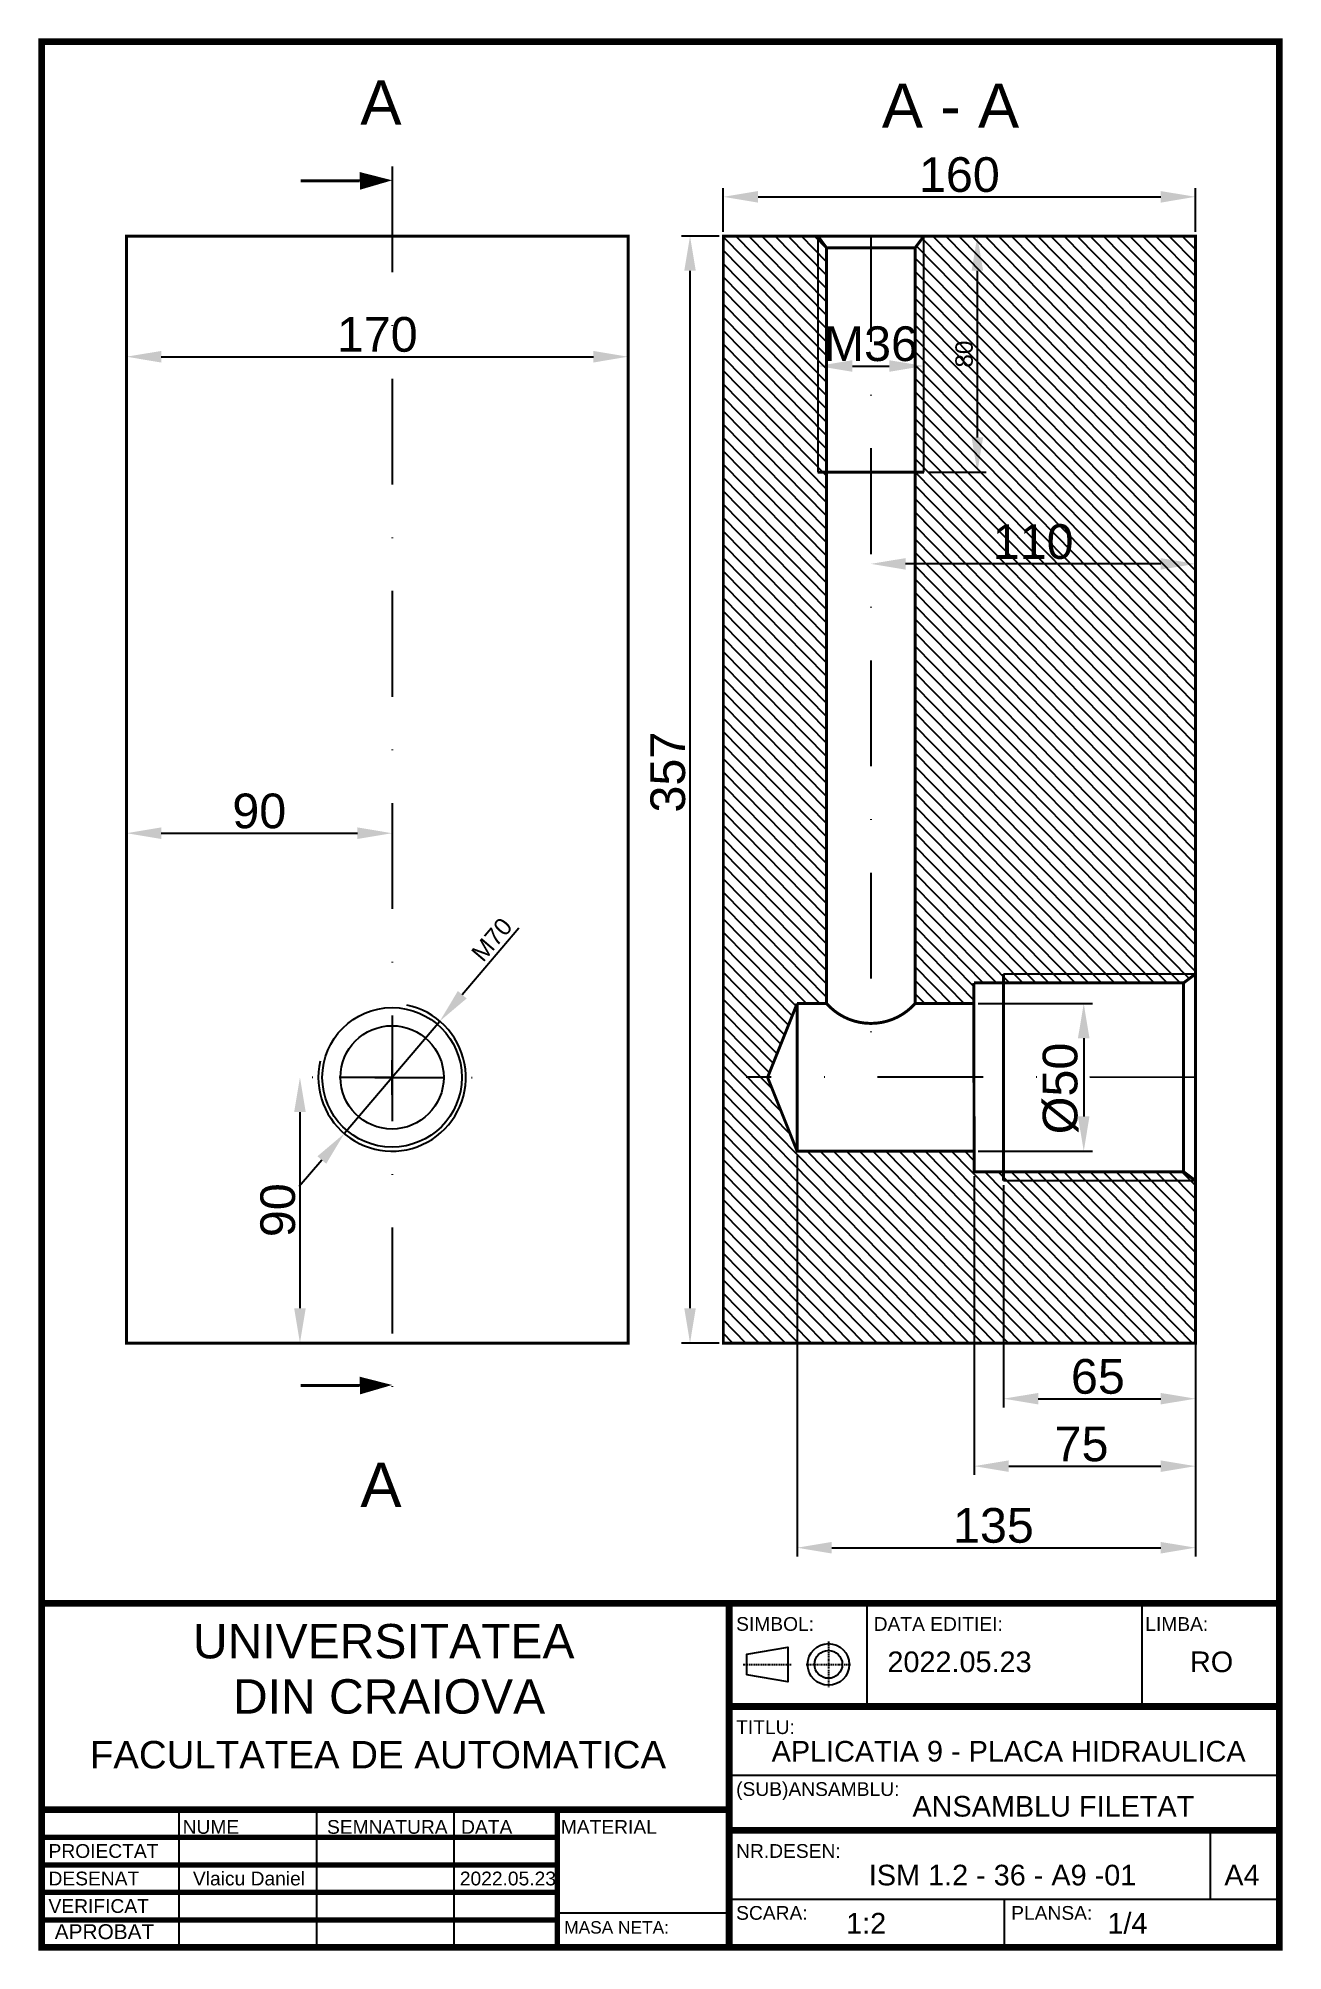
# Model space of a CAD drawing. Header units: millimetres. Extents: x 778 to 958, y 223 to 498.
import ezdxf

# ---------------------------------------------------------------- set-up
doc = ezdxf.new("R2010")
doc.units = ezdxf.units.MM
doc.header["$LTSCALE"] = 0.3
doc.linetypes.add('ACAD_ISO04W100', pattern=[30, 24, -3, 0, -3])
doc.linetypes.add('DASHDOT', pattern=[25.4, 12.7, -6.35, 0, -6.35])
doc.styles.get("Standard").update_dxf_attribs({"font": 'arial.ttf'})
doc.styles.add('style1', font='arial.ttf')
doc.dimstyles.new('ISO-25', dxfattribs={"dimtxt": 2.5, "dimasz": 2.5, "dimexe": 1.25, "dimexo": 0.625, "dimtad": 1, "dimtxsty": 'Standard', "dimcen": 2.5, "dimadec": 0, "dimazin": 0, "dimtfac": 1, "dimtmove": 0, "dimatfit": 3, "dimfxl": 1, "dimarcsym": 0})

# ---------------------------------------------------------------- blocks, each defined once
blk = doc.blocks.new('*D12')
at = {"color": 0, "lineweight": -2, "ltscale": 0.5, "transparency": 16777216}
for p, q in [((876.57, 469.78), (871.14, 469.78)), ((872.39, 315.28), (872.39, 464.78)), ((876.57, 310.28), (871.14, 310.28))]:
    blk.add_line(p, q, dxfattribs=at)
at = {"color": 0, "ltscale": 0.5, "transparency": 16777216}
for points in [[(871.56, 464.78), (873.22, 464.78), (872.39, 469.78)], [(871.56, 315.28), (873.22, 315.28), (872.39, 310.28)]]:
    blk.add_solid(points, dxfattribs=at)
at = {"layer": 'Defpoints', "color": 0, "ltscale": 0.5, "transparency": 16777216}
for p in [(872.39, 469.78), (877.19, 469.78), (877.19, 310.28)]:
    blk.add_point(p, dxfattribs=at)
at = {"ltscale": 0.5, "transparency": 16777216, "insert": (869.21, 392.54), "char_height": 5, "attachment_point": 5, "rotation": 90}
blk.add_mtext('357', dxfattribs=at)
blk = doc.blocks.new('*D13')
at = {"color": 0, "lineweight": -2, "ltscale": 0.5, "transparency": 16777216}
for p, q in [((877.19, 470.41), (877.19, 476.69)), ((882.19, 475.44), (940.25, 475.44)), ((945.25, 470.41), (945.25, 476.69))]:
    blk.add_line(p, q, dxfattribs=at)
at = {"color": 0, "ltscale": 0.5, "transparency": 16777216}
for points in [[(882.19, 476.27), (882.19, 474.6), (877.19, 475.44)], [(940.25, 476.27), (940.25, 474.6), (945.25, 475.44)]]:
    blk.add_solid(points, dxfattribs=at)
at = {"layer": 'Defpoints', "color": 0, "ltscale": 0.5, "transparency": 16777216}
for p in [(945.25, 475.44), (877.19, 469.78), (945.25, 469.78)]:
    blk.add_point(p, dxfattribs=at)
at = {"color": 0, "ltscale": 0.5, "transparency": 16777216, "insert": (911.22, 478.61), "char_height": 5, "attachment_point": 5}
blk.add_mtext('160', dxfattribs=at)
blk = doc.blocks.new('*D14')
at = {"color": 0, "lineweight": -2, "ltscale": 0.5, "transparency": 16777216}
for p, q in [((945.25, 469.16), (945.25, 421.3)), ((940.25, 422.55), (903.46, 422.55))]:
    blk.add_line(p, q, dxfattribs=at)
at = {"color": 0, "ltscale": 0.5, "transparency": 16777216}
for points in [[(903.46, 423.38), (903.46, 421.72), (898.46, 422.55)], [(940.25, 423.38), (940.25, 421.72), (945.25, 422.55)]]:
    blk.add_solid(points, dxfattribs=at)
at = {"layer": 'Defpoints', "color": 0, "ltscale": 0.5, "transparency": 16777216}
for p in [(898.46, 469.78), (945.25, 469.78), (898.46, 422.55)]:
    blk.add_point(p, dxfattribs=at)
at = {"color": 0, "ltscale": 0.5, "transparency": 16777216, "insert": (921.85, 425.73), "char_height": 5, "attachment_point": 5}
blk.add_mtext('110', dxfattribs=at)
blk = doc.blocks.new('*D15')
at = {"color": 0, "lineweight": -2, "ltscale": 0.5, "transparency": 16777216}
for p, q in [((913.93, 359.19), (930.4, 359.19)), ((929.15, 354.19), (929.15, 342.93)), ((913.93, 337.93), (930.4, 337.93))]:
    blk.add_line(p, q, dxfattribs=at)
at = {"color": 0, "ltscale": 0.5, "transparency": 16777216}
for points in [[(928.31, 354.19), (929.98, 354.19), (929.15, 359.19)], [(928.31, 342.93), (929.98, 342.93), (929.15, 337.93)]]:
    blk.add_solid(points, dxfattribs=at)
at = {"layer": 'Defpoints', "color": 0, "ltscale": 0.5, "transparency": 16777216}
for p in [(913.31, 359.19), (913.31, 337.93), (929.15, 337.93)]:
    blk.add_point(p, dxfattribs=at)
at = {"color": 0, "ltscale": 0.5, "transparency": 16777216, "insert": (925.83, 346.96), "char_height": 5, "attachment_point": 5, "rotation": 90}
blk.add_mtext('Ø50', dxfattribs=at)
blk = doc.blocks.new('*D16')
at = {"color": 0, "lineweight": -2, "ltscale": 0.5, "transparency": 16777216}
for p, q in [((917.6, 333.05), (917.6, 301.01)), ((945.25, 333.05), (945.25, 301.01)), ((922.6, 302.26), (940.25, 302.26))]:
    blk.add_line(p, q, dxfattribs=at)
at = {"color": 0, "ltscale": 0.5, "transparency": 16777216}
for points in [[(922.6, 303.09), (922.6, 301.43), (917.6, 302.26)], [(940.25, 303.09), (940.25, 301.43), (945.25, 302.26)]]:
    blk.add_solid(points, dxfattribs=at)
at = {"layer": 'Defpoints', "color": 0, "ltscale": 0.5, "transparency": 16777216}
for p in [(917.6, 333.67), (945.25, 333.67), (945.25, 302.26)]:
    blk.add_point(p, dxfattribs=at)
at = {"color": 0, "ltscale": 0.5, "transparency": 16777216, "insert": (931.19, 305.44), "char_height": 5, "attachment_point": 5}
blk.add_mtext('65', dxfattribs=at)
blk = doc.blocks.new('*D17')
at = {"color": 0, "lineweight": -2, "ltscale": 0.5, "transparency": 16777216}
for p, q in [((913.35, 334.32), (913.35, 291.29)), ((945.25, 334.32), (945.25, 291.29)), ((918.35, 292.54), (940.25, 292.54))]:
    blk.add_line(p, q, dxfattribs=at)
at = {"color": 0, "ltscale": 0.5, "transparency": 16777216}
for points in [[(918.35, 293.37), (918.35, 291.71), (913.35, 292.54)], [(940.25, 293.37), (940.25, 291.71), (945.25, 292.54)]]:
    blk.add_solid(points, dxfattribs=at)
at = {"layer": 'Defpoints', "color": 0, "ltscale": 0.5, "transparency": 16777216}
for p in [(913.35, 334.95), (945.25, 334.95), (945.25, 292.54)]:
    blk.add_point(p, dxfattribs=at)
at = {"color": 0, "ltscale": 0.5, "transparency": 16777216, "insert": (928.84, 295.71), "char_height": 5, "attachment_point": 5}
blk.add_mtext('75', dxfattribs=at)
blk = doc.blocks.new('*D18')
at = {"color": 0, "lineweight": -2, "ltscale": 0.5, "transparency": 16777216}
for p, q in [((887.82, 337.3), (887.82, 279.54)), ((945.25, 337.3), (945.25, 279.54)), ((892.82, 280.79), (940.25, 280.79))]:
    blk.add_line(p, q, dxfattribs=at)
at = {"color": 0, "ltscale": 0.5, "transparency": 16777216}
for points in [[(892.82, 281.62), (892.82, 279.95), (887.82, 280.79)], [(940.25, 281.62), (940.25, 279.95), (945.25, 280.79)]]:
    blk.add_solid(points, dxfattribs=at)
at = {"layer": 'Defpoints', "color": 0, "ltscale": 0.5, "transparency": 16777216}
for p in [(887.82, 337.93), (945.25, 337.93), (945.25, 280.79)]:
    blk.add_point(p, dxfattribs=at)
at = {"color": 0, "ltscale": 0.5, "transparency": 16777216, "insert": (916.13, 283.97), "char_height": 5, "attachment_point": 5}
blk.add_mtext('135', dxfattribs=at)
blk = doc.blocks.new('*D19')
at = {"color": 0, "lineweight": -2, "ltscale": 0.5, "transparency": 16777216}
blk.add_line((895.8, 451.06), (901.11, 451.06), dxfattribs=at)
at = {"color": 0, "ltscale": 0.5, "transparency": 16777216}
for points in [[(895.8, 451.9), (895.8, 450.23), (890.8, 451.06)], [(901.11, 451.9), (901.11, 450.23), (906.11, 451.06)]]:
    blk.add_solid(points, dxfattribs=at)
at = {"layer": 'Defpoints', "color": 0, "ltscale": 0.5, "transparency": 16777216}
for p in [(890.8, 469.78), (906.11, 469.78), (906.11, 451.06)]:
    blk.add_point(p, dxfattribs=at)
at = {"color": 0, "ltscale": 0.5, "transparency": 16777216, "insert": (898.46, 454.24), "char_height": 5, "attachment_point": 5}
blk.add_mtext('M36', dxfattribs=at)
blk = doc.blocks.new('*D20')
at = {"color": 0, "lineweight": -2, "ltscale": 0.5, "transparency": 16777216}
for p, q in [((791.15, 469.16), (791.15, 451.15)), ((863.45, 469.16), (863.45, 451.15)), ((796.15, 452.4), (858.45, 452.4))]:
    blk.add_line(p, q, dxfattribs=at)
at = {"color": 0, "ltscale": 0.5, "transparency": 16777216}
for points in [[(796.15, 453.23), (796.15, 451.56), (791.15, 452.4)], [(858.45, 453.23), (858.45, 451.56), (863.45, 452.4)]]:
    blk.add_solid(points, dxfattribs=at)
at = {"layer": 'Defpoints', "color": 0, "ltscale": 0.5, "transparency": 16777216}
for p in [(791.15, 469.78), (863.45, 469.78), (863.45, 452.4)]:
    blk.add_point(p, dxfattribs=at)
at = {"color": 0, "ltscale": 0.5, "transparency": 16777216, "insert": (827.3, 455.58), "char_height": 5, "attachment_point": 5}
blk.add_mtext('170', dxfattribs=at)
blk = doc.blocks.new('*D21')
at = {"color": 0, "lineweight": -2, "ltscale": 0.5, "transparency": 16777216}
blk.add_line((796.15, 383.74), (824.43, 383.74), dxfattribs=at)
at = {"color": 0, "ltscale": 0.5, "transparency": 16777216}
for points in [[(796.15, 384.58), (796.15, 382.91), (791.15, 383.74)], [(824.43, 384.58), (824.43, 382.91), (829.43, 383.74)]]:
    blk.add_solid(points, dxfattribs=at)
at = {"layer": 'Defpoints', "color": 0, "ltscale": 0.5, "transparency": 16777216}
for p in [(829.43, 383.74), (791.15, 310.28), (829.43, 310.28)]:
    blk.add_point(p, dxfattribs=at)
at = {"color": 0, "ltscale": 0.5, "transparency": 16777216, "insert": (810.29, 386.92), "char_height": 5, "attachment_point": 5}
blk.add_mtext('90', dxfattribs=at)
blk = doc.blocks.new('*D22')
at = {"color": 0, "lineweight": -2, "ltscale": 0.5, "transparency": 16777216}
for p, q in [((816.15, 343.56), (816.15, 315.28)), ((815.17, 310.28), (817.4, 310.28))]:
    blk.add_line(p, q, dxfattribs=at)
at = {"color": 0, "ltscale": 0.5, "transparency": 16777216}
for points in [[(815.32, 343.56), (816.99, 343.56), (816.15, 348.56)], [(815.32, 315.28), (816.99, 315.28), (816.15, 310.28)]]:
    blk.add_solid(points, dxfattribs=at)
at = {"layer": 'Defpoints', "color": 0, "ltscale": 0.5, "transparency": 16777216}
for p in [(814.54, 348.56), (814.54, 310.28), (816.15, 310.28)]:
    blk.add_point(p, dxfattribs=at)
at = {"color": 0, "ltscale": 0.5, "transparency": 16777216, "insert": (812.98, 329.42), "char_height": 5, "attachment_point": 5, "rotation": 90}
blk.add_mtext('90', dxfattribs=at)
blk = doc.blocks.new('*D24')
at = {"color": 0, "lineweight": -2, "ltscale": 0.5, "transparency": 16777216}
for p, q in [((906.74, 469.78), (915.06, 469.78)), ((913.81, 440.76), (913.81, 464.78)), ((906.74, 435.76), (915.06, 435.76))]:
    blk.add_line(p, q, dxfattribs=at)
at = {"color": 0, "ltscale": 0.5, "transparency": 16777216}
for points in [[(912.98, 464.78), (914.65, 464.78), (913.81, 469.78)], [(912.98, 440.76), (914.65, 440.76), (913.81, 435.76)]]:
    blk.add_solid(points, dxfattribs=at)
at = {"layer": 'Defpoints', "color": 0, "ltscale": 0.5, "transparency": 16777216}
for p in [(906.11, 469.78), (913.81, 469.78), (906.11, 435.76)]:
    blk.add_point(p, dxfattribs=at)
at = {"color": 0, "ltscale": 0.5, "transparency": 16777216, "insert": (911.91, 452.77), "char_height": 2.5, "attachment_point": 5, "rotation": 90}
blk.add_mtext('80', dxfattribs=at)
blk = doc.blocks.new('*D26')
at = {"color": 0, "lineweight": -2, "ltscale": 0.5, "transparency": 16777216}
for p, q in [((847.73, 370.08), (839.56, 360.47)), ((822.54, 340.46), (836.32, 356.66)), ((819.3, 336.65), (816.06, 332.84))]:
    blk.add_line(p, q, dxfattribs=at)
at = {"color": 0, "ltscale": 0.5, "transparency": 16777216}
for points in [[(838.92, 361.01), (840.19, 359.93), (836.32, 356.66)], [(818.67, 337.19), (819.94, 336.11), (822.54, 340.46)]]:
    blk.add_solid(points, dxfattribs=at)
at = {"layer": 'Defpoints', "color": 0, "ltscale": 0.5, "transparency": 16777216}
for p in [(836.32, 356.66), (822.54, 340.46)]:
    blk.add_point(p, dxfattribs=at)
at = {"color": 0, "ltscale": 0.5, "transparency": 16777216, "insert": (843.82, 368.41), "char_height": 2.5, "attachment_point": 5, "rotation": 49.6229}
blk.add_mtext('M70', dxfattribs=at)
blk = doc.blocks.new('simbol 1')
at = {"linetype": 'ACAD_ISO04W100', "ltscale": 0.03}
blk.add_line((-3.45, 0), (3.45, 0), dxfattribs=at)
blk.add_lwpolyline([(-2.94, -1.5), (-2.94, 1.5), (2.96, 2.5), (2.96, -2.5)], close=True)
blk = doc.blocks.new('simbol 2')
at = {"linetype": 'ACAD_ISO04W100', "ltscale": 0.03}
for p, q in [((-0.01, 3.34), (-0.01, -3.34)), ((-3.24, 0), (3.24, 0))]:
    blk.add_line(p, q, dxfattribs=at)
at = {"linetype": 'Continuous', "ltscale": 0.03}
for radius in [3, 2]:
    blk.add_circle((-0.01, 0.02), radius, dxfattribs=at)

msp = doc.modelspace()

# ---------------------------------------------------------------- hatches: boundary and pattern name
at = {"ltscale": 0.5}
h = msp.add_hatch(dxfattribs=at)
h.set_pattern_fill('ANSI31', color=256, scale=0.425347, angle=449.5)
h.set_pattern_definition([(134.5, (983.2761, 182.5289), (-0.963228, -0.9465616), [])])
h.paths.add_polyline_path([(887.825, 337.927), (883.565, 348.576), (883.577, 348.576), (887.825, 359.194), (892.078, 359.194), (892.078, 435.757), (890.802, 435.757), (890.802, 469.785), (877.191, 469.785), (877.191, 310.28), (945.246, 310.28), (945.246, 333.674), (917.599, 333.674), (917.599, 334.95), (913.345, 334.95), (913.341, 337.927)])
h.paths.add_polyline_path([(906.114, 469.785), (906.114, 435.757), (904.838, 435.757), (904.838, 359.194), (913.308, 359.194), (913.303, 362.172), (917.599, 362.172), (917.599, 363.448), (945.246, 363.448), (945.246, 469.785)], flags=17)
h.paths.add_polyline_path([(917.599, 363.448), (917.599, 362.172), (943.545, 362.172), (945.246, 363.448)], flags=16)
h.paths.add_polyline_path([(917.599, 334.95), (917.599, 333.674), (945.246, 333.674), (943.545, 334.95)])
h.paths.add_polyline_path([(904.838, 468.083), (904.838, 435.757), (906.114, 435.757), (906.114, 469.785)], flags=16)
h.paths.add_polyline_path([(890.802, 469.785), (890.802, 435.757), (892.078, 435.757), (892.078, 468.083)], flags=17)

# ---------------------------------------------------------------- linework, layer by layer
at = {"linetype": 'DASHDOT', "ltscale": 4}
for p, q in [((829.445, 479.806), (829.427, 298.908)), ((898.458, 469.785), (898.464, 349.7)), ((945.246, 348.561), (880.462, 348.577))]:
    msp.add_line(p, q, dxfattribs=at)
at = {"ltscale": 0.5}
for p, q in [((890.802, 469.785), (890.802, 435.757)), ((898.458, 469.785), (898.458, 469.785)), ((906.114, 435.757), (906.114, 469.785)), ((945.246, 363.448, 1.701), (917.599, 363.448, 1.701)), ((945.246, 348.561), (945.246, 363.448, 1.701)), ((945.246, 348.561), (945.246, 333.674)), ((945.246, 333.674), (917.599, 333.674))]:
    msp.add_line(p, q, dxfattribs=at)
for p, q in [((829.432, 346.061), (829.432, 351.061)), ((826.932, 348.561), (831.932, 348.561)), ((897.871, 272.773), (897.871, 257.904)), ((937.522, 272.773), (937.522, 257.904)), ((878.046, 247.991), (957.347, 247.991)), ((798.744, 223.209), (798.744, 243.035)), ((818.569, 223.209), (818.569, 243.035)), ((838.395, 223.209), (838.395, 243.035)), ((947.435, 230.148), (947.435, 240.061)), ((878.046, 230.148), (957.347, 230.148)), ((917.697, 230.148), (917.697, 223.209)), ((853.264, 228.166), (878.046, 228.166))]:
    msp.add_line(p, q)
at = {"linetype": 'DASHDOT', "ltscale": 2}
for q in [(814.545, 348.561), (844.319, 348.561)]:
    msp.add_line((829.432, 348.561), q, dxfattribs=at)
at = {"lineweight": 70}
for p, q in [((853.264, 223.209), (853.264, 243.035)), ((778.919, 239.069), (853.264, 239.069)), ((778.919, 235.104), (853.264, 235.104)), ((778.919, 231.139), (853.264, 231.139)), ((778.919, 227.174), (853.264, 227.174))]:
    msp.add_line(p, q, dxfattribs=at)
at = {"const_width": 0.991}
for points in [[(778.919, 223.209), (957.347, 223.209), (957.347, 497.791), (778.919, 497.791)], [(778.919, 272.773), (878.046, 272.773), (878.046, 223.209), (778.919, 223.209)], [(878.046, 272.773), (957.347, 272.773), (957.347, 223.209), (878.046, 223.209)], [(878.046, 257.904), (957.347, 257.904), (957.347, 240.061), (878.046, 240.061)], [(778.919, 243.035), (878.046, 243.035), (878.046, 223.209), (778.919, 223.209)]]:
    msp.add_lwpolyline(points, close=True, dxfattribs=at)
at = {"ltscale": 0.5, "const_width": 0.425}
for points in [[(824.786, 477.735), (816.277, 477.735)], [(892.078, 468.083), (890.802, 469.785)], [(904.838, 468.083), (906.114, 469.785)], [(892.078, 468.083), (892.078, 359.194)], [(892.078, 468.083), (904.838, 468.083)], [(904.838, 468.083), (904.838, 359.194)], [(890.802, 435.757), (906.114, 435.757)], [(943.545, 334.95), (913.345, 334.95), (913.303, 362.172)], [(943.545, 362.172), (913.345, 362.172)], [(917.599, 333.674), (917.599, 363.448)], [(943.545, 334.95), (943.545, 362.172)], [(887.825, 337.927), (883.571, 348.561), (887.825, 359.194)], [(913.345, 337.927), (887.825, 337.927), (887.825, 359.194)], [(887.825, 359.194), (892.078, 359.194)], [(904.838, 359.194), (913.308, 359.208)], [(945.246, 333.674), (943.545, 334.95)], [(824.786, 304.154), (816.277, 304.154)]]:
    msp.add_lwpolyline(points, dxfattribs=at)
at = {"ltscale": 0.5}
for points in [[(824.786, 477.735, 2.552, 0, 0), (829.445, 477.815, 0, 0, 0)], [(824.786, 304.154, 2.552, 0, 0), (829.445, 304.234, 0, 0, 0)]]:
    msp.add_lwpolyline(points, format="xyseb", dxfattribs=at)
at = {"ltscale": 0.5, "const_width": 0.425}
msp.add_lwpolyline([(791.145, 310.28), (791.145, 469.785), (863.454, 469.785), (863.454, 310.28)], close=True, dxfattribs=at)
at = {"ltscale": 0.1, "const_width": 0.425}
msp.add_lwpolyline([(877.191, 310.28), (877.191, 469.785), (945.246, 469.785), (945.246, 310.28)], close=True, dxfattribs=at)
at = {"ltscale": 0.5, "const_width": 0.425, "elevation": 1.701}
msp.add_lwpolyline([(943.545, 362.172), (945.246, 363.448)], dxfattribs=at)
at = {"ltscale": 0.5, "const_width": 0.425}
msp.add_lwpolyline([(892.078, 359.194, 0.4484855), (904.838, 359.194)], format="xyb", dxfattribs=at)
for points in [[(778.919, 223.209), (957.347, 223.209), (957.347, 272.773), (778.919, 272.773), (778.919, 223.209)], [(878.046, 223.209), (878.046, 272.773)], [(957.347, 257.904), (878.046, 257.904)], [(778.919, 243.035), (878.046, 243.035)], [(957.347, 240.061), (878.046, 240.061)]]:
    msp.add_lwpolyline(points)
at = {"ltscale": 0.5}
for radius in [10.054, 7.444]:
    msp.add_circle((829.432, 348.561), radius, dxfattribs=at)
msp.add_arc((829.432, 348.561), 10.634, 167.19547, 78.52643, dxfattribs=at)

# ---------------------------------------------------------------- block references
for name, p in [('simbol 1', (883.512, 263.952)), ('simbol 2', (892.354, 263.952))]:
    msp.add_blockref(name, p, dxfattribs=at)

# ---------------------------------------------------------------- texts
at = {"ltscale": 0.5, "style": 'style1'}
for s, height, p in [('A', 6.38, (824.859, 485.839)), ('A - A', 6.3802, (900.037, 485.383)), ('A', 6.38, (824.859, 286.655))]:
    msp.add_text(s, height=height, dxfattribs=at).set_placement(p)
at = {"style": 'style1'}
for s, height, p in [('SIMBOL:', 1.9825, (879.037, 268.808)), ('DATA EDITIEI:', 1.98254, (898.862, 268.808)), ('LIMBA:', 1.9825, (938.018, 268.808)), ('UNIVERSITATEA', 4.95635, (800.727, 264.843)), ('2022.05.23', 2.9738, (900.845, 262.86)), ('RO', 2.9738, (944.461, 262.86)), ('   DIN CRAIOVA', 4.95635, (800.727, 256.881)), ('TITLU:', 1.9825, (879.037, 253.939)), ('FACULTATEA DE AUTOMATICA', 3.96508, (785.858, 248.982)), (' APLICATIA 9 - PLACA HIDRAULICA', 2.97381, (883.002, 249.973)), ('(SUB)ANSAMBLU:', 1.98254, (879.037, 245.017)), ('          ANSAMBLU FILETAT', 2.97381, (892.915, 242.043)), ('NUME', 1.9825, (799.24, 239.565)), ('SEMNATURA', 1.9825, (820.056, 239.565)), ('DATA', 1.9825, (839.386, 239.565)), ('MATERIAL', 1.9825, (853.76, 239.565)), ('PROIECTAT', 1.9825, (779.91, 236.096)), ('NR.DESEN:', 1.9825, (879.037, 236.096)), ('              ISM 1.2 - 36 - A9 -01', 2.97381, (882.011, 232.131)), ('A4', 2.9738, (949.417, 232.131)), ('DESENAT', 1.9825, (779.91, 232.131)), ('Vlaicu Daniel                             2022.05.23', 1.98254, (800.727, 232.131)), ('VERIFICAT', 1.9825, (779.91, 228.166)), ('SCARA:', 1.9825, (879.037, 227.174)), ('PLANSA:', 1.9825, (918.688, 227.174)), ('APROBAT', 2.1491, (780.802, 224.388)), ('MASA NETA:', 1.7843, (854.255, 225.192)), ('1:2', 2.9738, (894.897, 225.192)), ('1/4', 2.9738, (932.566, 225.192))]:
    msp.add_text(s, height=height, dxfattribs=at).set_placement(p)

# ---------------------------------------------------------------- dimensions: what is measured, and where the dimension line sits
at = {"ltscale": 0.5}
for base, p1, p2, text, override, picture, middle in [((945.246, 475.436), (877.191, 469.785), (945.246, 469.785), '160', {"dimtxt": 5, "dimasz": 5}, '*D13', (911.219, 478.613)), ((863.454, 452.398), (791.145, 469.785), (863.454, 469.785), '170', {"dimtxt": 5, "dimasz": 5}, '*D20', (827.3, 455.576)), ((898.458, 422.55), (945.246, 469.785), (898.458, 469.785), '110', {"dimtxt": 5, "dimasz": 5, "dimse2": 1, "dimtix": 0}, '*D14', (921.852, 425.728)), ((829.428, 383.743), (791.145, 310.28), (829.428, 310.28), '90', {"dimtxt": 5, "dimasz": 5, "dimse1": 1, "dimse2": 1}, '*D21', (810.287, 386.921))]:
    dim = msp.add_linear_dim(base=base, p1=p1, p2=p2, text=text, dimstyle='ISO-25', override=override, dxfattribs=at)
    dim.commit()
    dim.dimension.update_dxf_attribs({"geometry": picture, "text_midpoint": middle})
for base, p1, p2, text, override, picture, middle in [((872.389, 469.785), (877.191, 310.28), (877.191, 469.785), '357', {"dimtxt": 5, "dimasz": 5, "dimclrt": 256}, '*D12', (872.389, 392.543)), ((929.147, 337.927), (913.308, 359.194), (913.308, 337.927), 'Ø50', {"dimtxt": 5, "dimasz": 5}, '*D15', (929.147, 346.963))]:
    dim = msp.add_linear_dim(base=base, p1=p1, p2=p2, angle=90, text=text, dimstyle='ISO-25', override=override, dxfattribs=at)
    dim.commit()
    dim.dimension.update_dxf_attribs({"geometry": picture, "text_midpoint": middle, "dimtype": 160})
for base, p1, p2, text, override, picture, middle in [((906.114, 451.064), (890.802, 469.785), (906.114, 469.785), 'M36', {"dimtxt": 5, "dimasz": 5, "dimse1": 1, "dimse2": 1}, '*D19', (898.458, 451.064)), ((945.246, 280.787), (887.825, 337.927), (945.246, 337.927), '135', {"dimtxt": 5, "dimasz": 5}, '*D18', (916.135, 280.787)), ((945.246, 292.541), (913.345, 334.95), (945.246, 334.95), '75', {"dimtxt": 5, "dimasz": 5}, '*D17', (928.838, 292.541)), ((945.246, 302.259), (917.599, 333.674), (945.246, 333.674), '65', {"dimtxt": 5, "dimasz": 5}, '*D16', (931.19, 302.259))]:
    dim = msp.add_linear_dim(base=base, p1=p1, p2=p2, text=text, dimstyle='ISO-25', override=override, dxfattribs=at)
    dim.commit()
    dim.dimension.update_dxf_attribs({"geometry": picture, "text_midpoint": middle, "dimtype": 160})
for base, p1, p2, text, override, picture, middle in [((913.814, 469.785), (906.114, 435.757), (906.114, 469.785), '80', {"dimasz": 5}, '*D24', (911.912, 452.771)), ((816.155, 310.28), (814.545, 348.561), (814.545, 310.28), '90', {"dimtxt": 5, "dimasz": 5, "dimse1": 1, "dimse2": 0}, '*D22', (812.977, 329.42))]:
    dim = msp.add_linear_dim(base=base, p1=p1, p2=p2, angle=90, text=text, dimstyle='ISO-25', override=override, dxfattribs=at)
    dim.commit()
    dim.dimension.update_dxf_attribs({"geometry": picture, "text_midpoint": middle})
dim = msp.add_diameter_dim_2p(p1=(822.543, 340.46), p2=(836.32, 356.662), text='M70', dimstyle='ISO-25', override={"dimasz": 5}, dxfattribs=at)
dim.commit()
dim.dimension.update_dxf_attribs({"geometry": '*D26', "text_midpoint": (843.817, 368.413)})

doc.saveas('drawing.dxf')
